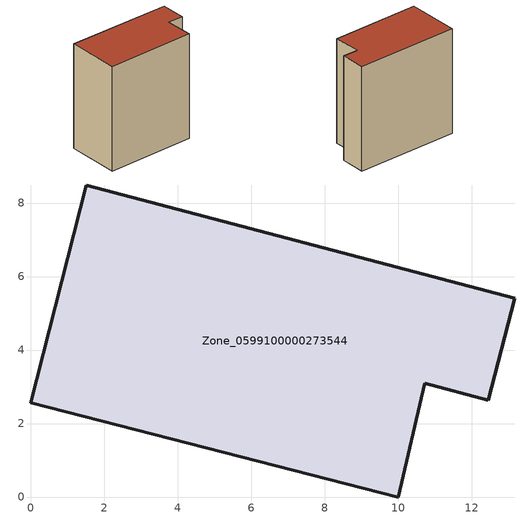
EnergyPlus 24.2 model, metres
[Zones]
Zone_0599100000273544
 floor ground (C_G): 0,2.57 1.51,8.49 13.17,5.41 12.45,2.63 10.72,3.1 10,0 z0
 wall outside (C_F): 1.51,8.49 0,2.57 10,0 10.72,3.1 12.45,2.63 13.17,5.41 1.51,8.49 z0:12.36
 roof outside (C_R): 13.17,5.41 1.51,8.49 0,2.57 10,0 10.72,3.1 12.45,2.63 z12.36
[BUILDING]
Pand.0599100000273544: North Axis=0; Terrain=City; Loads Convergence Tolerance Value=0.04; Temperature Convergence Tolerance Value=0.4; Solar Distribution=FullExterior; Maximum Number of Warmup Days=25; Minimum Number of Warmup Days=1
[Site:Location]
Rotterdam.The.Hague.AP_ZH_NLD Design_Conditions: Latitude=51.96; Longitude=4.45; Time Zone=1; Elevation=-4.5
[SITE:GROUNDTEMPERATURE:BUILDINGSURFACE]
18, 18, 18, 18, 18, 18, 18, 18, 18, 18, 18, 18
[MATERIAL] Thermal Absorptance=0.9; Solar Absorptance=0.7; Visible Absorptance=0.7
Name | Roughness | Thickness | Conductivity | Density | Specific Heat
G.TI.1946 | MediumSmooth | 0.15 | 1 | 540 | 1210
F.TI.1946 | Rough | 0.3 | 0.857143 | 1920 | 840
R.TI.1946 | MediumRough | 0.2 | 0.1 | 1500 | 1000
[CONSTRUCTION]
C_G: G.TI.1946
C_F: F.TI.1946
C_R: R.TI.1946
[ZONE]
Zone_0599100000273544: Type=1; Multiplier=1; Ceiling Height=Autocalculate; Volume=Autocalculate; Floor Area=autocalculate; Part of Total Floor Area=Yes
[ZONEINFILTRATION:DESIGNFLOWRATE]
Infil_Zone_0599100000273544: Zone or ZoneList or Space or SpaceList=Zone_0599100000273544; Schedule=AlwaysOn; Design Flow Rate Calculation Method=Flow/Area; Flow Rate per Floor Area=0.003; Constant Term Coefficient=1; Temperature Term Coefficient=0; Velocity Term Coefficient=0; Velocity Squared Term Coefficient=0
[HVACTEMPLATE:ZONE:IDEALLOADSAIRSYSTEM]
Zone_0599100000273544: Maximum Heating Supply Air Temperature=50; Minimum Cooling Supply Air Temperature=13; Maximum Heating Supply Air Humidity Ratio=0.0156; Minimum Cooling Supply Air Humidity Ratio=0.0077; Heating Limit=NoLimit; Cooling Limit=NoLimit; Dehumidification Control Type=ConstantSensibleHeatRatio; Cooling Sensible Heat Ratio=0.7; Dehumidification Setpoint=60; Humidification Control Type=None; Humidification Setpoint=30; Outdoor Air Method=None; Outdoor Air Flow Rate per Person=0.00944; Outdoor Air Flow Rate per Zone Floor Area=0; Outdoor Air Flow Rate per Zone=0; Demand Controlled Ventilation Type=None; Outdoor Air Economizer Type=NoEconomizer; Heat Recovery Type=None; Sensible Heat Recovery Effectiveness=0.7; Latent Heat Recovery Effectiveness=0.65
[ZONECONTROL:THERMOSTAT]
ThermostatControl_Zone_0599100000273544: Zone or ZoneList=Zone_0599100000273544; Control Type Schedule=DualSetpointControlType; Control 1=Thermostat_Zone_0599100000273544; Temperature Difference Between Cutout And Setpoint=0
[THERMOSTATSETPOINT:DUALSETPOINT]
Thermostat_Zone_0599100000273544: Heating Setpoint Temperature Schedule=HeatingSetpoint_Zone_0599100000273544; Cooling Setpoint Temperature Schedule=CoolingSetpoint_Zone_0599100000273544
[SCHEDULE:COMPACT]
HeatingSetpoint_Zone_0599100000273544: Through: 12/31, For: AllDays, Until: 24:00, 21
CoolingSetpoint_Zone_0599100000273544: Through: 12/31, For: AllDays, Until: 24:00, 24
DualSetpointControlType: Through: 12/31, For: AllDays, Until: 24:00, 4
AlwaysOn: Through: 12/31, For: AllDays, Until: 24:00, 1
